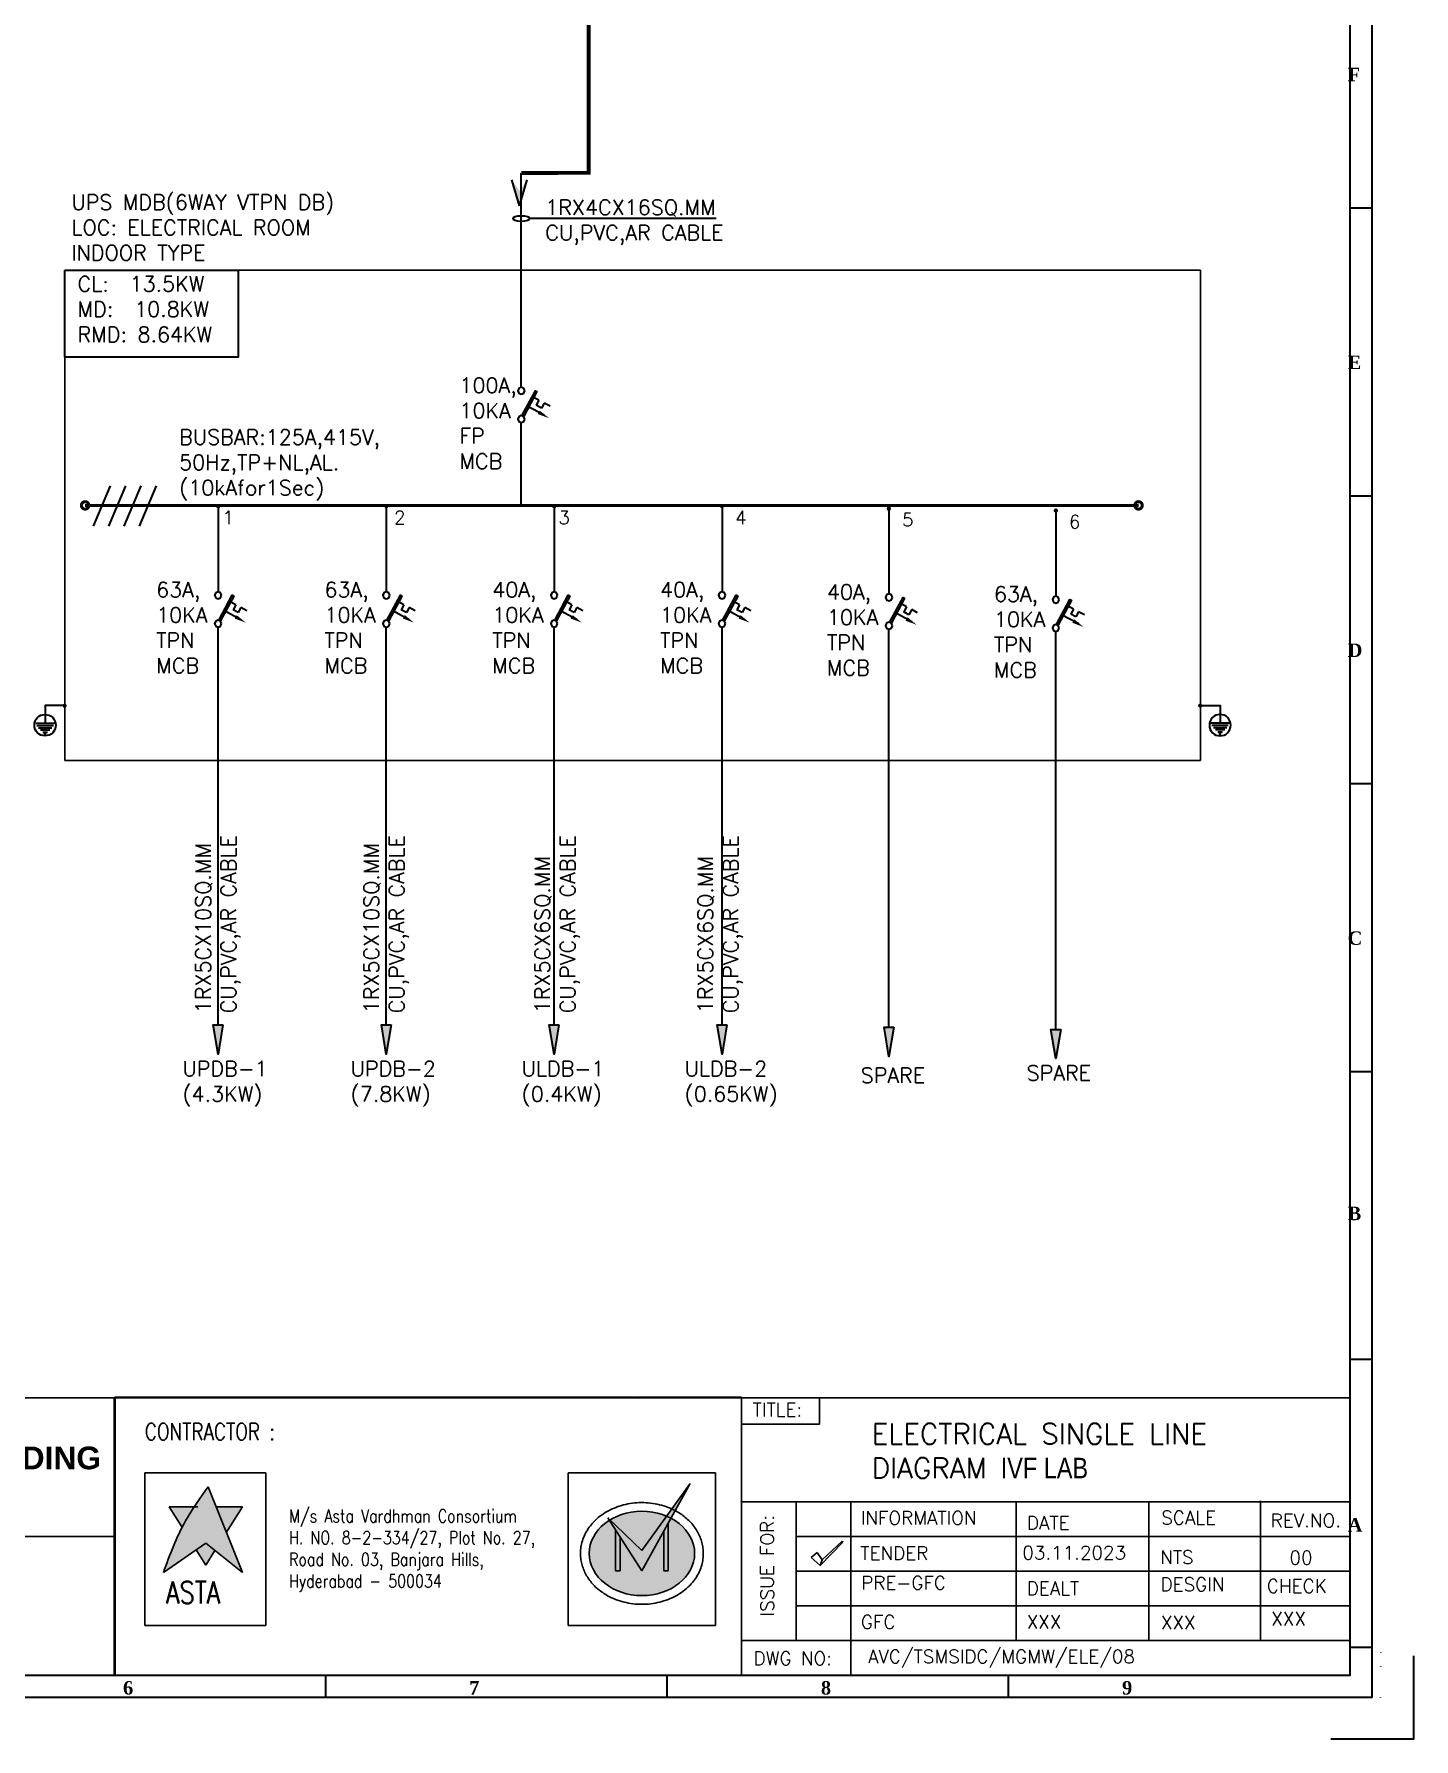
# Model space of a CAD drawing. Header units: millimetres. Extents: x -75054 to -34654, y 1338 to 43854.
# Drawn here: x -52072 to -34654, y 1338 to 22865 of the extents above; entities that cross this region are included whole.
import ezdxf

# ---------------------------------------------------------------- set-up
doc = ezdxf.new("R2010")
doc.units = ezdxf.units.MM
doc.linetypes.add('1', pattern=[0, 0, 0])
doc.linetypes.add('ACAD_ISO02W100', pattern=[15, 12, -3])
for name, color, linetype in [('LOGO', 250, '1'), ('TEXT', 7, 'Continuous'), ('TITLE', 7, 'Continuous')]:
    doc.layers.add(name, color=color, linetype=linetype)
doc.styles.add('ARIAL', font='simplex', dxfattribs={"width": 0.8})
doc.styles.get("Standard").update_dxf_attribs({"font": 'arial.ttf'})
doc.styles.add('style1', font='swisse.ttf', dxfattribs={"width": 0.8})
doc.styles.add('Times-Roman', font='times.ttf')

# ---------------------------------------------------------------- blocks, each defined once
blk = doc.blocks.new('EARTH')
h = blk.add_hatch(color=3)
h.dxf.hatch_style = 2
h.paths.add_polyline_path([(-0.11, 0.11), (-0.16, 0), (0, 0)])
h = blk.add_hatch(color=3)
h.dxf.hatch_style = 2
h.paths.add_polyline_path([(-0.16, 0), (-0.11, -0.11), (0, 0)])
h = blk.add_hatch(color=3)
h.dxf.hatch_style = 2
h.paths.add_polyline_path([(0, 0.16), (-0.11, 0.11), (0, 0)])
h = blk.add_hatch(color=3)
h.dxf.hatch_style = 2
h.paths.add_polyline_path([(-0.11, -0.11), (0, -0.16), (0, 0)])
h = blk.add_hatch(color=3)
h.dxf.hatch_style = 2
h.paths.add_polyline_path([(0.11, 0.11), (0, 0.16), (0, 0)])
h = blk.add_hatch(color=3)
h.dxf.hatch_style = 2
h.paths.add_polyline_path([(0.16, 0), (0.11, 0.11), (0, 0)])
h = blk.add_hatch(color=3)
h.dxf.hatch_style = 2
h.paths.add_polyline_path([(0, -0.16), (0.11, -0.11), (0, 0)])
h = blk.add_hatch(color=3)
h.dxf.hatch_style = 2
h.paths.add_polyline_path([(0.11, -0.11), (0.16, 0), (0, 0)])
at = {"color": 3, "lineweight": 35}
for points in [[(0, 0), (-2.58, 0), (-2.58, -2.31)], [(-3.81, -2.31), (-1.35, -2.31)], [(-3.66, -2.65), (-1.49, -2.65)], [(-3.45, -2.94), (-1.7, -2.94)], [(-3.2, -3.22), (-1.96, -3.22)], [(-2.89, -3.49), (-2.27, -3.49)], [(-2.73, -3.77), (-2.42, -3.77)]]:
    blk.add_lwpolyline(points, dxfattribs=at)
for points in [[(-0.11, 0.11), (-0.16, 0), (0, 0)], [(-0.16, 0), (-0.11, -0.11), (0, 0)], [(0, 0.16), (-0.11, 0.11), (0, 0)], [(-0.11, -0.11), (0, -0.16), (0, 0)], [(0.11, 0.11), (0, 0.16), (0, 0)], [(0.16, 0), (0.11, 0.11), (0, 0)], [(0, -0.16), (0.11, -0.11), (0, 0)], [(0.11, -0.11), (0.16, 0), (0, 0)]]:
    blk.add_lwpolyline(points, close=True, dxfattribs=at)
blk.add_circle((-2.58, -2.59), 1.41, dxfattribs=at)
blk = doc.blocks.new('DIRE')
h = blk.add_hatch(color=5)
h.dxf.hatch_style = 2
h.paths.add_polyline_path([(1024.19, 530.99), (1025.19, 529.51), (1025.19, 527.57)])
h = blk.add_hatch(color=5)
h.dxf.hatch_style = 2
h.paths.add_polyline_path([(1026.2, 530.99), (1025.19, 529.51), (1025.19, 527.57)])
at = {"color": 5, "lineweight": 35}
for points in [[(1025.19, 527.57), (1024.19, 530.99)], [(1025.19, 527.57), (1026.2, 530.99)]]:
    blk.add_lwpolyline(points, dxfattribs=at)
blk = doc.blocks.new('MCB')
h = blk.add_hatch(color=5)
h.dxf.hatch_style = 2
h.paths.add_polyline_path([(0.327519, -3.787175), (0.125871, -3.678484), (1.864995, -0.451908), (2.066642, -0.560599)])
h = blk.add_hatch(color=5)
h.dxf.hatch_style = 2
h.paths.add_polyline_path([(2.437518, -3.07654), (2.180872, -3.525626), (3.656506, -4.070985)])
at = {"color": 5, "lineweight": 35}
for points in [[(0.458187, -0.458188), (0.323991, -0.134196), (0, 0), (-0.323956, -0.134196), (-0.458188, -0.458188), (-0.323956, -0.782143), (0, -0.91634), (0.323991, -0.782143)], [(0.327519, -3.787175), (0.125871, -3.678484), (1.864995, -0.451908), (2.066642, -0.560599)], [(0.458187, -4.19354), (0.323991, -3.869584), (0, -3.735387), (-0.323956, -3.869584), (-0.458188, -4.19354), (-0.323956, -4.517531), (0, -4.651728), (0.323991, -4.517531)]]:
    blk.add_lwpolyline(points, close=True, dxfattribs=at)
for points in [[(2.316268, -1.713724), (1.429279, -1.235604)], [(2.318561, -1.708891), (1.964125, -2.366504)], [(3.000092, -2.06883), (2.642552, -2.732193)], [(3.784988, -2.491916), (3.000092, -2.06883)], [(3.011593, -3.677496), (0.763834, -2.465952)], [(2.642552, -2.732193), (1.964125, -2.366504)]]:
    blk.add_lwpolyline(points, dxfattribs=at)
blk = doc.blocks.new('LOGO2')
at = {"color": 153, "lineweight": 35}
for points in [[(-657.85, 501.65), (-657.85, -182.45), (-8.66, -182.45), (-8.66, 501.65)], [(-653.23, 497.02), (-653.23, -177.82), (-13.29, -177.82), (-13.29, 497.02)]]:
    blk.add_lwpolyline(points, close=True, dxfattribs=at)
for points in [[(-13.29, 127.85), (-8.66, 127.85)], [(-13.29, 67.88), (-8.66, 67.88)], [(-13.29, 7.91), (-8.66, 7.91)], [(-13.29, -52.06), (-8.66, -52.06)], [(-13.29, -112.02), (-8.66, -112.02)], [(-17.33, -191.12), (0, -191.12), (0, -173.79)], [(-13.29, -171.99), (-8.66, -171.99)], [(-226.6, -182.45), (-226.6, -177.82)], [(-155.5, -182.45), (-155.5, -177.82)], [(-84.4, -182.45), (-84.4, -177.82)]]:
    blk.add_lwpolyline(points, dxfattribs=at)
at = {"layer": 'TITLE', "color": 153}
for p, q in [((-6.88, -173.14), (-6.88, -173.06)), ((-6.96, -176.11), (-6.96, -176.03)), ((-6.88, -176.11), (-6.88, -176.03)), ((-13.29, -177.82), (-653.23, -177.82)), ((-6.96, -182.56), (-6.96, -182.47))]:
    blk.add_line(p, q, dxfattribs=at)
at = {"layer": 'TITLE', "color": 153, "char_height": 2.8008, "width": 8.5079, "attachment_point": 1}
for s, insert in [('{\\Fromans|c0; \\fTimes New Roman|b1|i0|c0|p18;F}', (-15.71, 157.03)), ('{\\Fromans|c0; \\fTimes New Roman|b1|i0|c0|p18;E}', (-15.71, 97.06)), ('{\\Fromans|c0; \\fTimes New Roman|b1|i0|c0|p18;D}', (-15.71, 37.09)), ('{\\Fromans|c0; \\fTimes New Roman|b1|i0|c0|p18;C}', (-15.71, -22.88)), ('{\\Fromans|c0; \\fTimes New Roman|b1|i0|c0|p18;B}', (-15.71, -80.24)), ('{\\Fromans|c0; \\fTimes New Roman|b1|i0|c0|p18;A}', (-15.71, -145.12)), ('{\\fTimes New Roman|b1|i0|c0|p18; 6}', (-269.9, -179.07)), ('{\\fTimes New Roman|b1|i0|c0|p18; 7}', (-197.81, -179.07)), ('{\\fTimes New Roman|b1|i0|c0|p18;8}', (-123.5, -179.07)), ('{\\fTimes New Roman|b1|i0|c0|p18;9}', (-60.78, -179.07))]:
    blk.add_mtext(s, dxfattribs=dict(at, insert=insert))
blk = doc.blocks.new('IVF-CONTRACTOR')
at = {"layer": 'LOGO', "lineweight": -3, "true_color": 0x293189}
h = blk.add_hatch(color=177, dxfattribs=at)
h.dxf.hatch_style = 1
edge = h.paths.add_edge_path()
edge.add_spline(control_points=[(3037286, -1386527), (3037185, -1386667), (3036944, -1387001), (3036801, -1387388), (3036719, -1387609)], knot_values=[0, 0, 0, 0, 519.520055, 1226.818077, 1226.818077, 1226.818077, 1226.818077], degree=3, periodic=0)
edge.add_line((3036719, -1387609), (3037255, -1387240))
edge.add_line((3037255, -1387240), (3037717, -1387609))
edge.add_line((3037717, -1387609), (3037286, -1386527))
at = {"layer": 'LOGO', "true_color": 0xed1f24}
h = blk.add_hatch(color=240, dxfattribs=at)
h.dxf.hatch_style = 1
edge = h.paths.add_edge_path()
edge.add_line((3042760, -1387590), (3043125, -1386925))
edge.add_ellipse((3042760, -1387369), major_axis=(-665, 0), ratio=0.800236, start_angle=-123.3804, end_angle=-117.8517)
edge.add_line((3043070, -1386899), (3042760, -1387331))
edge.add_line((3042760, -1387331), (3042356, -1386946))
edge.add_ellipse((3042760, -1387369), major_axis=(-665, 0), ratio=0.800236, start_angle=-52.6357, end_angle=-51.8324)
edge.add_line((3042349, -1386951), (3042760, -1387590))
edge = h.paths.add_edge_path()
edge.add_spline(control_points=[(3043179, -1386828), (3043165, -1386821), (3043150, -1386814), (3043136, -1386807)], knot_values=[-2.156071, -2.156071, -2.156071, -2.156071, -2.090953, -2.090953, -2.090953, -2.090953], degree=3, periodic=0)
edge.add_line((3043136, -1386807), (3043070, -1386899))
edge.add_ellipse((3042760, -1387369), major_axis=(-665, 0), ratio=0.800236, start_angle=-123.3804, end_angle=-117.8517, ccw=False)
edge.add_line((3043125, -1386925), (3043179, -1386828))
edge = h.paths.add_edge_path()
edge.add_line((3043367, -1386486), (3043136, -1386807))
edge.add_spline(control_points=[(3043136, -1386807), (3043150, -1386814), (3043165, -1386821), (3043179, -1386828)], knot_values=[-2.156071, -2.156071, -2.156071, -2.156071, -2.090953, -2.090953, -2.090953, -2.090953], degree=3, periodic=0)
edge.add_line((3043179, -1386828), (3043367, -1386486))
at = {"layer": 'LOGO', "lineweight": -3, "true_color": 0xc7c8ca}
h = blk.add_hatch(color=9, dxfattribs=at)
h.dxf.hatch_style = 1
edge = h.paths.add_edge_path()
edge.add_spline(control_points=[(3036953, -1387033), (3036967, -1387008), (3037022, -1386919), (3037088, -1386836), (3037139, -1386779)], knot_values=[3356.588859, 3356.588859, 3356.588859, 3356.588859, 3831.174934, 5081.098827, 5081.098827, 5081.098827, 5081.098827], degree=3, periodic=0)
edge.add_line((3037139, -1386779), (3036793, -1386779))
edge.add_line((3036793, -1386779), (3036953, -1387033))
h.paths.add_polyline_path([(3037717, -1386779), (3037386, -1386779), (3037515, -1387102)])
h.paths.add_polyline_path([(3037370, -1387332), (3037255, -1387240), (3037134, -1387323), (3037255, -1387517)])
at = {"layer": 'LOGO', "true_color": 0x139b48}
h = blk.add_hatch(color=114, dxfattribs=at)
h.dxf.hatch_style = 1
edge = h.paths.add_edge_path()
edge.add_ellipse((3042760, -1387369), major_axis=(-665, 0), ratio=0.800236, start_angle=-51.8324, end_angle=236.6196)
edge.add_line((3043125, -1386925), (3043091, -1386988))
edge.add_line((3043091, -1386988), (3043091, -1387590))
edge.add_line((3043091, -1387590), (3043036, -1387590))
edge.add_line((3043036, -1387590), (3043036, -1387088))
edge.add_line((3043036, -1387088), (3042760, -1387590))
edge.add_line((3042760, -1387590), (3042484, -1387160))
edge.add_line((3042484, -1387160), (3042484, -1387590))
edge.add_line((3042484, -1387590), (3042428, -1387590))
edge.add_line((3042428, -1387590), (3042428, -1387075))
edge.add_line((3042428, -1387075), (3042349, -1386951))
edge = h.paths.add_edge_path()
edge.add_ellipse((3042760, -1387369), major_axis=(-665, 0), ratio=0.800236, start_angle=-117.8517, end_angle=-52.6357)
edge.add_line((3042356, -1386946), (3042760, -1387331))
edge.add_line((3042760, -1387331), (3043070, -1386899))
at = {"layer": 'LOGO', "true_color": 0xed1f24}
h = blk.add_hatch(color=240, dxfattribs=at)
h.dxf.hatch_style = 1
edge = h.paths.add_edge_path()
edge.add_line((3042329, -1386921), (3042349, -1386951))
edge.add_ellipse((3042760, -1387369), major_axis=(-665, 0), ratio=0.800236, start_angle=-52.6357, end_angle=-51.8324, ccw=False)
edge.add_line((3042356, -1386946), (3042329, -1386921))
at = {"layer": 'LOGO', "true_color": 0x000000}
h = blk.add_hatch(color=18, dxfattribs=at)
h.dxf.hatch_style = 1
h.paths.add_polyline_path([(3042484, -1387160), (3042428, -1387075), (3042428, -1387590), (3042484, -1387590)])
h.paths.add_polyline_path([(3043036, -1387590), (3043091, -1387590), (3043091, -1386988), (3043036, -1387088)])
at = {"layer": 'LOGO', "color": 18, "lineweight": -3, "true_color": 0x000000}
for p, q in [((3036484, -1386350), (3038013, -1386350)), ((3036484, -1388267), (3036484, -1386350)), ((3036485, -1386350), (3038009, -1386350)), ((3036485, -1388278), (3036485, -1386350)), ((3038013, -1386350), (3038013, -1388267)), ((3041829, -1386350), (3043688, -1386350)), ((3043688, -1386350), (3043688, -1388278)), ((3038011, -1388278), (3036483, -1388278))]:
    blk.add_line(p, q, dxfattribs=at)
at = {"layer": 'LOGO', "color": 18, "true_color": 0x000000}
for p, q in [((3036485, -1386350), (3038009, -1386350)), ((3036485, -1388278), (3036485, -1386350)), ((3036485, -1388278), (3036485, -1386350)), ((3036485, -1386350), (3038009, -1386350)), ((3038013, -1386350), (3038013, -1388278)), ((3041829, -1386350), (3043688, -1386350)), ((3041829, -1388278), (3041829, -1386350)), ((3042760, -1387590), (3043367, -1386486)), ((3042760, -1387331), (3043367, -1386486)), ((3043688, -1386350), (3043688, -1388278)), ((3042760, -1387590), (3042329, -1386921)), ((3042329, -1386921), (3042760, -1387331)), ((3042428, -1387075), (3042428, -1387590)), ((3042484, -1387590), (3042484, -1387160)), ((3043036, -1387088), (3043036, -1387590)), ((3043091, -1387590), (3043091, -1386988)), ((3042428, -1387590), (3042484, -1387590)), ((3043036, -1387590), (3043091, -1387590)), ((3038009, -1388278), (3036485, -1388278)), ((3043688, -1388278), (3041829, -1388278))]:
    blk.add_line(p, q, dxfattribs=at)
at = {"layer": 'LOGO', "color": 251, "lineweight": -3, "true_color": 0x636466}
for p, q in [((3037717, -1387609), (3037286, -1386527)), ((3036793, -1386779), (3037155, -1386779)), ((3036953, -1387033), (3036793, -1386779)), ((3037386, -1386779), (3037717, -1386779)), ((3037515, -1387102), (3037717, -1386779)), ((3036719, -1387609), (3037255, -1387240)), ((3037255, -1387517), (3037134, -1387323)), ((3037717, -1387609), (3037255, -1387240)), ((3037255, -1387517), (3037370, -1387332))]:
    blk.add_line(p, q, dxfattribs=at)
at = {"layer": 'LOGO', "color": 18, "true_color": 0x000000}
blk.add_ellipse((3042760, -1387369), major_axis=(-665, 0), ratio=0.800236, start_param=-3.141592653589793, end_param=3.141592653589793, dxfattribs=at)
at = {"layer": 'LOGO', "color": 251, "lineweight": -3, "true_color": 0x636466}
blk.add_spline([(3036719, -1387609), (3036998, -1386959), (3037286, -1386527)], degree=3, dxfattribs=at)
at = {"layer": 'LOGO', "color": 18, "true_color": 0x000000}
blk.add_open_spline([(3043535, -1387369), (3043535, -1387353), (3043534, -1387336), (3043530, -1387296), (3043527, -1387272), (3043516, -1387226), (3043509, -1387202), (3043492, -1387157), (3043483, -1387135), (3043460, -1387092), (3043448, -1387071), (3043420, -1387031), (3043405, -1387011), (3043372, -1386974), (3043355, -1386956), (3043318, -1386922), (3043298, -1386906), (3043258, -1386875), (3043236, -1386861), (3043183, -1386829), (3043150, -1386812), (3043081, -1386783), (3043045, -1386771), (3042972, -1386750), (3042935, -1386742), (3042860, -1386731), (3042821, -1386728), (3042745, -1386726), (3042706, -1386727), (3042630, -1386735), (3042593, -1386741), (3042518, -1386757), (3042482, -1386768), (3042412, -1386794), (3042377, -1386809), (3042312, -1386843), (3042280, -1386862), (3042221, -1386905), (3042194, -1386928), (3042147, -1386974), (3042127, -1386996), (3042091, -1387042), (3042074, -1387067), (3042045, -1387117), (3042033, -1387143), (3042012, -1387197), (3042003, -1387225), (3041992, -1387276), (3041988, -1387299), (3041984, -1387347), (3041984, -1387371), (3041986, -1387418), (3041989, -1387442), (3041997, -1387489), (3042003, -1387512), (3042018, -1387557), (3042026, -1387580), (3042047, -1387623), (3042058, -1387645), (3042084, -1387686), (3042098, -1387706), (3042129, -1387744), (3042145, -1387762), (3042180, -1387798), (3042199, -1387814), (3042238, -1387846), (3042259, -1387861), (3042311, -1387894), (3042343, -1387912), (3042409, -1387944), (3042444, -1387957), (3042515, -1387980), (3042552, -1387989), (3042626, -1388003), (3042664, -1388007), (3042740, -1388012), (3042778, -1388012), (3042854, -1388008), (3042892, -1388003), (3042966, -1387989), (3043003, -1387980), (3043074, -1387958), (3043109, -1387944), (3043175, -1387913), (3043208, -1387895), (3043268, -1387856), (3043297, -1387834), (3043351, -1387787), (3043376, -1387761), (3043416, -1387713), (3043432, -1387690), (3043462, -1387643), (3043475, -1387619), (3043497, -1387569), (3043507, -1387543), (3043522, -1387491), (3043527, -1387464), (3043533, -1387415), (3043535, -1387392), (3043535, -1387369)], degree=3, knots=[-3.141593, -3.141593, -3.141593, -3.141593, -3.06788, -3.06788, -2.960953, -2.960953, -2.854026, -2.854026, -2.747099, -2.747099, -2.640172, -2.640172, -2.533245, -2.533245, -2.426319, -2.426319, -2.319392, -2.319392, -2.212465, -2.212465, -2.059875, -2.059875, -1.907286, -1.907286, -1.754697, -1.754697, -1.602107, -1.602107, -1.449518, -1.449518, -1.296928, -1.296928, -1.144339, -1.144339, -0.99175, -0.99175, -0.83916, -0.83916, -0.686571, -0.686571, -0.558641, -0.558641, -0.43071, -0.43071, -0.30278, -0.30278, -0.17485, -0.17485, -0.068516, -0.068516, 0.037819, 0.037819, 0.144154, 0.144154, 0.250488, 0.250488, 0.356823, 0.356823, 0.463157, 0.463157, 0.569492, 0.569492, 0.675826, 0.675826, 0.782161, 0.782161, 0.888495, 0.888495, 1.039928, 1.039928, 1.191361, 1.191361, 1.342794, 1.342794, 1.494227, 1.494227, 1.64566, 1.64566, 1.797093, 1.797093, 1.948526, 1.948526, 2.099959, 2.099959, 2.251392, 2.251392, 2.402825, 2.402825, 2.554258, 2.554258, 2.675591, 2.675591, 2.796924, 2.796924, 2.918258, 2.918258, 3.039591, 3.039591, 3.141593, 3.141593, 3.141593, 3.141593], dxfattribs=at)
at = {"layer": 'LOGO', "lineweight": -3, "attachment_point": 1, "style": 'ARIAL'}
for s, width, gutter_width, insert, char_height in [('{\\C256;CONTRACTOR :}', 3919.85, 1060, (3036485, -1385725), 212.06), ('{\\C256;M/s Asta Vardhman Consortium\\PH. NO. 8-2-334/27, Plot No. 27, Road No. 03, Banjara Hills, Hyderabad - 500034}', 3696.75, 822, (3038306, -1386813), 164.38)]:
    blk.add_mtext_dynamic_manual_height_columns(s, width=width, gutter_width=gutter_width, heights=[0], dxfattribs=dict(at, insert=insert, char_height=char_height))
at = {"layer": 'LOGO', "color": 18, "lineweight": 100, "true_color": 0x000000, "insert": (3036754, -1387723), "char_height": 276.9, "attachment_point": 1, "style": 'ARIAL'}
blk.add_mtext_dynamic_manual_height_columns('ASTA', width=997.56, gutter_width=254, heights=[0], dxfattribs=at)

msp = doc.modelspace()

# ---------------------------------------------------------------- hatches: boundary and pattern name
h = msp.add_hatch(color=0)
h.dxf.hatch_style = 2
h.paths.add_polyline_path([(-49761, 16913), (-49765, 16901), (-49750, 16901)])
h = msp.add_hatch(color=0)
h.dxf.hatch_style = 2
h.paths.add_polyline_path([(-49765, 16901), (-49761, 16890), (-49750, 16901)])
h = msp.add_hatch(color=0)
h.dxf.hatch_style = 2
h.paths.add_polyline_path([(-49749, 16917), (-49761, 16913), (-49750, 16901)])
h = msp.add_hatch(color=0)
h.dxf.hatch_style = 2
h.paths.add_polyline_path([(-49761, 16890), (-49749, 16885), (-49749, 16901)])
h = msp.add_hatch(color=0)
h.dxf.hatch_style = 2
h.paths.add_polyline_path([(-49738, 16913), (-49749, 16917), (-49749, 16902)])
h = msp.add_hatch(color=0)
h.dxf.hatch_style = 2
h.paths.add_polyline_path([(-49733, 16901), (-49738, 16913), (-49749, 16901)])
h = msp.add_hatch(color=0)
h.dxf.hatch_style = 2
h.paths.add_polyline_path([(-49749, 16885), (-49738, 16890), (-49749, 16901)])
h = msp.add_hatch(color=0)
h.dxf.hatch_style = 2
h.paths.add_polyline_path([(-49738, 16890), (-49733, 16901), (-49749, 16901)])
h = msp.add_hatch(color=0)
h.dxf.hatch_style = 2
h.paths.add_polyline_path([(-47638, 16913), (-47642, 16901), (-47626, 16901)])
h = msp.add_hatch(color=0)
h.dxf.hatch_style = 2
h.paths.add_polyline_path([(-47642, 16901), (-47638, 16890), (-47626, 16901)])
h = msp.add_hatch(color=0)
h.dxf.hatch_style = 2
h.paths.add_polyline_path([(-47626, 16917), (-47638, 16913), (-47626, 16901)])
h = msp.add_hatch(color=0)
h.dxf.hatch_style = 2
h.paths.add_polyline_path([(-47638, 16890), (-47626, 16885), (-47626, 16901)])
h = msp.add_hatch(color=0)
h.dxf.hatch_style = 2
h.paths.add_polyline_path([(-47615, 16913), (-47626, 16917), (-47626, 16902)])
h = msp.add_hatch(color=0)
h.dxf.hatch_style = 2
h.paths.add_polyline_path([(-47610, 16901), (-47615, 16913), (-47626, 16901)])
h = msp.add_hatch(color=0)
h.dxf.hatch_style = 2
h.paths.add_polyline_path([(-47626, 16885), (-47615, 16890), (-47626, 16901)])
h = msp.add_hatch(color=0)
h.dxf.hatch_style = 2
h.paths.add_polyline_path([(-47615, 16890), (-47610, 16901), (-47626, 16901)])
h = msp.add_hatch(color=0)
h.dxf.hatch_style = 2
h.paths.add_polyline_path([(-45518, 16913), (-45523, 16901), (-45507, 16901)])
h = msp.add_hatch(color=0)
h.dxf.hatch_style = 2
h.paths.add_polyline_path([(-45523, 16901), (-45518, 16890), (-45507, 16901)])
h = msp.add_hatch(color=0)
h.dxf.hatch_style = 2
h.paths.add_polyline_path([(-45507, 16917), (-45518, 16913), (-45507, 16901)])
h = msp.add_hatch(color=0)
h.dxf.hatch_style = 2
h.paths.add_polyline_path([(-45518, 16890), (-45507, 16885), (-45507, 16901)])
h = msp.add_hatch(color=0)
h.dxf.hatch_style = 2
h.paths.add_polyline_path([(-45496, 16913), (-45507, 16917), (-45507, 16902)])
h = msp.add_hatch(color=0)
h.dxf.hatch_style = 2
h.paths.add_polyline_path([(-45491, 16901), (-45496, 16913), (-45507, 16901)])
h = msp.add_hatch(color=0)
h.dxf.hatch_style = 2
h.paths.add_polyline_path([(-45507, 16885), (-45496, 16890), (-45507, 16901)])
h = msp.add_hatch(color=0)
h.dxf.hatch_style = 2
h.paths.add_polyline_path([(-45496, 16890), (-45491, 16901), (-45507, 16901)])
h = msp.add_hatch(color=0)
h.dxf.hatch_style = 2
h.paths.add_polyline_path([(-43400, 16913), (-43405, 16901), (-43389, 16901)])
h = msp.add_hatch(color=0)
h.dxf.hatch_style = 2
h.paths.add_polyline_path([(-43405, 16901), (-43400, 16890), (-43389, 16901)])
h = msp.add_hatch(color=0)
h.dxf.hatch_style = 2
h.paths.add_polyline_path([(-43388, 16917), (-43400, 16913), (-43389, 16901)])
h = msp.add_hatch(color=0)
h.dxf.hatch_style = 2
h.paths.add_polyline_path([(-43400, 16890), (-43388, 16885), (-43388, 16901)])
h = msp.add_hatch(color=0)
h.dxf.hatch_style = 2
h.paths.add_polyline_path([(-43377, 16913), (-43388, 16917), (-43388, 16902)])
h = msp.add_hatch(color=0)
h.dxf.hatch_style = 2
h.paths.add_polyline_path([(-43372, 16901), (-43377, 16913), (-43388, 16901)])
h = msp.add_hatch(color=0)
h.dxf.hatch_style = 2
h.paths.add_polyline_path([(-43388, 16885), (-43377, 16890), (-43388, 16901)])
h = msp.add_hatch(color=0)
h.dxf.hatch_style = 2
h.paths.add_polyline_path([(-43377, 16890), (-43372, 16901), (-43388, 16901)])
h = msp.add_hatch(color=0)
h.dxf.hatch_style = 2
h.paths.add_polyline_path([(-41293, 16885), (-41297, 16874), (-41282, 16874)])
h = msp.add_hatch(color=0)
h.dxf.hatch_style = 2
h.paths.add_polyline_path([(-41297, 16874), (-41293, 16863), (-41282, 16874)])
h = msp.add_hatch(color=0)
h.dxf.hatch_style = 2
h.paths.add_polyline_path([(-41281, 16890), (-41293, 16885), (-41282, 16874)])
h = msp.add_hatch(color=0)
h.dxf.hatch_style = 2
h.paths.add_polyline_path([(-41293, 16863), (-41281, 16858), (-41281, 16874)])
h = msp.add_hatch(color=0)
h.dxf.hatch_style = 2
h.paths.add_polyline_path([(-41270, 16885), (-41281, 16890), (-41281, 16874)])
h = msp.add_hatch(color=0)
h.dxf.hatch_style = 2
h.paths.add_polyline_path([(-41265, 16874), (-41270, 16885), (-41281, 16874)])
h = msp.add_hatch(color=0)
h.dxf.hatch_style = 2
h.paths.add_polyline_path([(-41281, 16858), (-41270, 16863), (-41281, 16874)])
h = msp.add_hatch(color=0)
h.dxf.hatch_style = 2
h.paths.add_polyline_path([(-41270, 16863), (-41265, 16874), (-41281, 16874)])
h = msp.add_hatch(color=0)
h.dxf.hatch_style = 2
h.paths.add_polyline_path([(-39186, 16858), (-39190, 16847), (-39174, 16847)])
h = msp.add_hatch(color=0)
h.dxf.hatch_style = 2
h.paths.add_polyline_path([(-39190, 16847), (-39186, 16835), (-39174, 16846)])
h = msp.add_hatch(color=0)
h.dxf.hatch_style = 2
h.paths.add_polyline_path([(-39174, 16863), (-39186, 16858), (-39174, 16847)])
h = msp.add_hatch(color=0)
h.dxf.hatch_style = 2
h.paths.add_polyline_path([(-39186, 16835), (-39174, 16830), (-39174, 16846)])
h = msp.add_hatch(color=0)
h.dxf.hatch_style = 2
h.paths.add_polyline_path([(-39163, 16858), (-39174, 16863), (-39174, 16847)])
h = msp.add_hatch(color=0)
h.dxf.hatch_style = 2
h.paths.add_polyline_path([(-39158, 16847), (-39163, 16858), (-39174, 16847)])
h = msp.add_hatch(color=0)
h.dxf.hatch_style = 2
h.paths.add_polyline_path([(-39163, 16835), (-39158, 16847), (-39174, 16847)])
h = msp.add_hatch(color=0)
h.dxf.hatch_style = 2
h.paths.add_polyline_path([(-39174, 16830), (-39163, 16835), (-39174, 16846)])
h = msp.add_hatch(color=5)
h.dxf.hatch_style = 2
h.paths.add_polyline_path([(-49688, 10353), (-49749, 9985), (-49811, 10353)])
h = msp.add_hatch(color=5)
h.dxf.hatch_style = 2
h.paths.add_polyline_path([(-47565, 10353), (-47626, 9985), (-47688, 10353)])
h = msp.add_hatch(color=5)
h.dxf.hatch_style = 2
h.paths.add_polyline_path([(-45446, 10353), (-45507, 9985), (-45568, 10353)])
h = msp.add_hatch(color=5)
h.dxf.hatch_style = 2
h.paths.add_polyline_path([(-43327, 10353), (-43388, 9985), (-43450, 10353)])
h = msp.add_hatch(color=5)
h.dxf.hatch_style = 2
h.paths.add_polyline_path([(-41220, 10325), (-41281, 9957), (-41343, 10325)])
h = msp.add_hatch(color=5)
h.dxf.hatch_style = 2
h.paths.add_polyline_path([(-39113, 10298), (-39174, 9930), (-39236, 10298)])

# ---------------------------------------------------------------- linework, layer by layer
at = {"color": 5, "lineweight": 35}
msp.add_line((-45922, 18405), (-45922, 21111), dxfattribs=at)
at = {"color": 3, "const_width": 47.9}
msp.add_lwpolyline([(-45071, 31130), (-45071, 21113), (-45922, 21111)], dxfattribs=at)
at = {"color": 5, "lineweight": 35}
for points in [[(-44290, 20536), (-45813, 20536)], [(-43460, 20536), (-45813, 20536)], [(-45922, 16914), (-45922, 17959)], [(-50725, 17161), (-50939, 16652)], [(-49749, 16901), (-49749, 15819)], [(-47626, 16901), (-47626, 15819)], [(-45507, 16901), (-45507, 15819)], [(-43388, 16901), (-43388, 15819)], [(-41281, 16874), (-41281, 15791)], [(-39174, 16847), (-39174, 15764)], [(-49749, 10353), (-49749, 15378)], [(-47626, 10353), (-47626, 15378)], [(-45507, 10353), (-45507, 15378)], [(-43388, 10353), (-43388, 15378)], [(-41281, 10325), (-41281, 15350)], [(-39174, 10298), (-39174, 15323)]]:
    msp.add_lwpolyline(points, dxfattribs=at)
at = {"color": 5, "linetype": 'ACAD_ISO02W100', "ltscale": 0.2}
msp.add_lwpolyline([(-51686, 19886), (-37348, 19886), (-37348, 13693), (-51686, 13693)], close=True, dxfattribs=at)
at = {"color": 0, "lineweight": 35}
for points in [[(-51686, 19886), (-49496, 19886), (-49496, 18785), (-51686, 18785)], [(-49761, 16913), (-49765, 16901), (-49750, 16901)], [(-49765, 16901), (-49761, 16890), (-49750, 16901)], [(-49749, 16917), (-49761, 16913), (-49750, 16901)], [(-49761, 16890), (-49749, 16885), (-49749, 16901)], [(-49738, 16913), (-49749, 16917), (-49749, 16902)], [(-49733, 16901), (-49738, 16913), (-49749, 16901)], [(-49749, 16885), (-49738, 16890), (-49749, 16901)], [(-49738, 16890), (-49733, 16901), (-49749, 16901)], [(-47638, 16913), (-47642, 16901), (-47626, 16901)], [(-47642, 16901), (-47638, 16890), (-47626, 16901)], [(-47626, 16917), (-47638, 16913), (-47626, 16901)], [(-47638, 16890), (-47626, 16885), (-47626, 16901)], [(-47615, 16913), (-47626, 16917), (-47626, 16902)], [(-47610, 16901), (-47615, 16913), (-47626, 16901)], [(-47626, 16885), (-47615, 16890), (-47626, 16901)], [(-47615, 16890), (-47610, 16901), (-47626, 16901)], [(-45518, 16913), (-45523, 16901), (-45507, 16901)], [(-45523, 16901), (-45518, 16890), (-45507, 16901)], [(-45507, 16917), (-45518, 16913), (-45507, 16901)], [(-45518, 16890), (-45507, 16885), (-45507, 16901)], [(-45496, 16913), (-45507, 16917), (-45507, 16902)], [(-45491, 16901), (-45496, 16913), (-45507, 16901)], [(-45507, 16885), (-45496, 16890), (-45507, 16901)], [(-45496, 16890), (-45491, 16901), (-45507, 16901)], [(-43400, 16913), (-43405, 16901), (-43389, 16901)], [(-43405, 16901), (-43400, 16890), (-43389, 16901)], [(-43388, 16917), (-43400, 16913), (-43389, 16901)], [(-43400, 16890), (-43388, 16885), (-43388, 16901)], [(-43377, 16913), (-43388, 16917), (-43388, 16902)], [(-43372, 16901), (-43377, 16913), (-43388, 16901)], [(-43388, 16885), (-43377, 16890), (-43388, 16901)], [(-43377, 16890), (-43372, 16901), (-43388, 16901)], [(-41293, 16885), (-41297, 16874), (-41282, 16874)], [(-41297, 16874), (-41293, 16863), (-41282, 16874)], [(-41281, 16890), (-41293, 16885), (-41282, 16874)], [(-41293, 16863), (-41281, 16858), (-41281, 16874)], [(-41270, 16885), (-41281, 16890), (-41281, 16874)], [(-41265, 16874), (-41270, 16885), (-41281, 16874)], [(-41281, 16858), (-41270, 16863), (-41281, 16874)], [(-41270, 16863), (-41265, 16874), (-41281, 16874)], [(-39186, 16858), (-39190, 16847), (-39174, 16847)], [(-39190, 16847), (-39186, 16835), (-39174, 16846)], [(-39174, 16863), (-39186, 16858), (-39174, 16847)], [(-39186, 16835), (-39174, 16830), (-39174, 16846)], [(-39163, 16858), (-39174, 16863), (-39174, 16847)], [(-39158, 16847), (-39163, 16858), (-39174, 16847)], [(-39163, 16835), (-39158, 16847), (-39174, 16847)], [(-39174, 16830), (-39163, 16835), (-39174, 16846)]]:
    msp.add_lwpolyline(points, close=True, dxfattribs=at)
at = {"color": 1, "lineweight": 35}
msp.add_lwpolyline([(-51112, 17161), (-51326, 16652)], dxfattribs=at)
at = {"color": 107, "lineweight": 35}
msp.add_lwpolyline([(-50918, 17161), (-51133, 16652)], dxfattribs=at)
at = {"color": 0, "lineweight": 35}
msp.add_lwpolyline([(-50531, 17161), (-50745, 16652)], dxfattribs=at)
at = {"color": 5, "const_width": 38.3}
for points in [[(-51428, 16867, 1), (-51428, 16961, 1), (-51428, 16867, 1)], [(-38130, 16867, 1), (-38130, 16961, 1), (-38130, 16867, 1)]]:
    msp.add_lwpolyline(points, format="xyb", dxfattribs=at)
msp.add_lwpolyline([(-51428, 16914), (-38130, 16914)], dxfattribs=at)
at = {"color": 5, "lineweight": 35}
for points in [[(-49688, 10353), (-49749, 9985), (-49811, 10353)], [(-47565, 10353), (-47626, 9985), (-47688, 10353)], [(-45446, 10353), (-45507, 9985), (-45568, 10353)], [(-43327, 10353), (-43388, 9985), (-43450, 10353)], [(-41220, 10325), (-41281, 9957), (-41343, 10325)], [(-39113, 10298), (-39174, 9930), (-39236, 10298)]]:
    msp.add_lwpolyline(points, close=True, dxfattribs=at)
msp.add_ellipse((-45922, 20536), major_axis=(108, 0), ratio=0.328899, start_param=0, end_param=6.283185, dxfattribs=at)
msp.add_ellipse((-45922, 20536), major_axis=(108, 0), ratio=0.328899, start_param=0, end_param=6.283185, dxfattribs=at)
at = {"layer": 'TITLE', "color": 153}
for p, q in [((-74256, 5646), (-35467, 5646)), ((-74256, 5646), (-35467, 5646)), ((-58963, 5646), (-43144, 5646)), ((-51060, 5646), (-51047, 5646)), ((-51060, 2141), (-51060, 5646)), ((-51047, 5646), (-51060, 5646)), ((-51060, 5646), (-51060, 2141)), ((-51053, 5652), (-43144, 5652)), ((-51053, 5652), (-43144, 5652)), ((-51053, 5646), (-48185, 5646)), ((-51053, 5646), (-49682, 5646)), ((-51047, 5646), (-51047, 2141)), ((-51047, 2141), (-51047, 5646)), ((-44437, 5639), (-44450, 5652)), ((-44437, 5639), (-44450, 5652)), ((-44450, 5652), (-44436, 5639)), ((-44450, 5652), (-44436, 5639)), ((-43144, 2141), (-43144, 5646)), ((-43144, 5646), (-42158, 5646)), ((-43144, 5314), (-43144, 5646)), ((-42158, 5646), (-42158, 5314)), ((-42158, 5314), (-43144, 5314)), ((-43151, 4338), (-43137, 4325)), ((-43151, 4338), (-43137, 4325)), ((-43137, 4325), (-43151, 4338)), ((-43137, 4325), (-43151, 4338)), ((-43144, 4338), (-43144, 4325)), ((-43144, 4338), (-43144, 4325)), ((-43144, 4332), (-35467, 4332)), ((-42452, 4332), (-42452, 2579)), ((-41761, 2141), (-41761, 4332)), ((-39673, 2572), (-39673, 4324)), ((-38000, 2579), (-38000, 4332)), ((-36590, 2593), (-36590, 4345)), ((-58963, 3894), (-51053, 3894)), ((-51053, 3893), (-58963, 3893)), ((-42452, 3894), (-39494, 3894)), ((-39494, 3894), (-35467, 3894)), ((-42262, 3627), (-42189, 3694)), ((-42262, 3627), (-42189, 3694)), ((-42189, 3694), (-42122, 3599)), ((-42189, 3694), (-42122, 3599)), ((-41864, 3824), (-42147, 3529)), ((-41864, 3824), (-42147, 3529)), ((-42122, 3599), (-41873, 3833)), ((-42122, 3599), (-41873, 3833)), ((-41873, 3833), (-41864, 3824)), ((-41873, 3833), (-41864, 3824)), ((-42452, 3456), (-39494, 3456)), ((-42147, 3529), (-42262, 3627)), ((-42147, 3529), (-42262, 3627)), ((-42122, 3599), (-42147, 3529)), ((-42122, 3599), (-42147, 3529)), ((-42147, 3529), (-42122, 3599)), ((-42147, 3529), (-42122, 3599)), ((-39494, 3456), (-35467, 3456)), ((-42452, 3017), (-39494, 3017)), ((-39494, 3017), (-35467, 3017)), ((-43144, 2579), (-35467, 2579))]:
    msp.add_line(p, q, dxfattribs=at)

# ---------------------------------------------------------------- block references
for name, p, xscale, yscale, zscale in [('LOGO2', (-34654, 12922), 60.61278119612726, 60.61278119612726, 60.61278119612726), ('DIRE', (-144162, -29845), 95.8045316476506, 95.8045316476506, 95.8045316476506), ('MCB', (-45922, 18405), 95.8045316476506, 95.8045316476506, 95.8045316476506), ('MCB', (-49749, 15823), 95.8045316476506, 95.8045316476506, 95.8045316476506), ('MCB', (-47626, 15823), 95.8045316476506, 95.8045316476506, 95.8045316476506), ('MCB', (-45507, 15823), 95.8045316476506, 95.8045316476506, 95.8045316476506), ('MCB', (-43388, 15823), 95.8045316476506, 95.8045316476506, 95.8045316476506), ('MCB', (-41281, 15796), 95.8045316476506, 95.8045316476506, 95.8045316476506), ('MCB', (-39174, 15769), 95.8045316476506, 95.8045316476506, 95.8045316476506), ('EARTH', (-51686, 14387), 95.8045316476506, 95.8045316476506, 95.8045316476506), ('EARTH', (-37348, 14387), -95.8045316476506, 95.8045316476506, 95.8045316476506)]:
    msp.add_blockref(name, p, dxfattribs=dict(xscale=xscale, yscale=yscale, zscale=zscale))
at = {"color": 0}
msp.add_blockref('IVF-CONTRACTOR', (-3087159, 1391049), dxfattribs=at)

# ---------------------------------------------------------------- texts
at = {"layer": 'TEXT'}
for s, insert, char_height, width, attachment_point, style in [('{\\Fromans|c0;\\C1;UPS MDB(6WAY VTPN DB)\\PLOC: ELECTRICAL ROOM\\PINDOOR TYPE}', (-51601, 20838), 191.61, 4001.11, 1, 'Times-Roman'), ('\\A1;{\\Fromans.shx|c0;1RX4CX16SQ.MM \\PCU,PVC,AR CABLE}', (-45618, 20773), 191.61, 3613.22, 1, 'Times-Roman'), ('\\A1;{\\Fromans.shx|c0;\\C1;CL:  13.5KW\\PMD:  10.8KW\\PRMD: 8.64KW}', (-51523, 19807), 191.61, 3033.04, 1, 'Times-Roman'), ('\\A1;{\\Fromans.shx;100A,\\P10KA\\PFP\\PMCB}', (-46703, 18526), 191.61, 1374.26, 1, 'Times-Roman'), ('\\A1;{\\Fromans.shx;BUSBAR:125A,415V,\\P50Hz,TP+NL,AL.\\P(10kAfor1Sec)}', (-50240, 17872), 191.61, 3437.85, 1, 'Times-Roman'), ('\\A1;{\\Fromans.shx;63A,\\P10KA\\PTPN\\PMCB}', (-50531, 15945), 191.61, 1374.26, 1, 'Times-Roman'), ('\\A1;{\\Fromans.shx;63A,\\P10KA\\PTPN\\PMCB}', (-48407, 15945), 191.61, 1374.26, 1, 'Times-Roman'), ('\\A1;{\\Fromans.shx;40A,\\P10KA\\PTPN\\PMCB}', (-46288, 15945), 191.61, 1374.26, 1, 'Times-Roman'), ('\\A1;{\\Fromans.shx|c0;40A,\\P10KA\\PTPN\\PMCB}', (-44170, 15945), 191.61, 1374.26, 1, 'Times-Roman'), ('\\A1;{\\Fromans.shx|c0;40A,\\P10KA\\PTPN\\PMCB}', (-42063, 15917), 191.61, 1374.26, 1, 'Times-Roman'), ('\\A1;{\\Fromans.shx;63A,\\P10KA\\PTPN\\PMCB}', (-39955, 15890), 191.61, 1374.26, 1, 'Times-Roman'), ('\\A1;{\\Fromans.shx|c0;UPDB-1\\P(4.3KW)}', (-50199, 9897), 191.61, 1782.41, 1, 'Times-Roman'), ('\\A1;{\\Fromans.shx|c0;UPDB-2\\P(7.8KW)}', (-48076, 9897), 191.61, 1782.41, 1, 'Times-Roman'), ('\\A1;{\\Fromans.shx|c0;ULDB-1\\P(0.4KW)}', (-45917, 9897), 191.61, 1782.41, 1, 'Times-Roman'), ('\\A1;{\\Fromans.shx|c0;ULDB-2\\P(0.65KW)}', (-43860, 9897), 191.61, 1782.41, 1, 'Times-Roman'), ('\\A1;{\\Fromans.shx|c228;SPARE}', (-41637, 9814), 191.61, 1212.14, 1, 'Times-Roman'), ('\\A1;{\\Fromans.shx|c228;SPARE}', (-39542, 9843), 191.61, 1212.14, 1, 'Times-Roman'), ('{\\W1;\\fArial|b1|i0|c0|p34; IVF CENTER IN\\PMOTHER & CHILD HEALTH BUILDING  \\PAT MGM WARANGAL,}', (-54856, 4854), 286.93, 9049.4, 5, 'style1')]:
    msp.add_mtext(s, dxfattribs=dict(at, insert=insert, char_height=char_height, width=width, attachment_point=attachment_point, style=style))
at = {"layer": 'TEXT', "char_height": 191.61, "width": 23, "attachment_point": 1}
for s, insert in [('{\\Fromans|c0;\\H0.875x;1}', (-49694, 16845)), ('{\\Fromans|c0;\\H0.875x;2}', (-47528, 16845)), ('{\\Fromans|c0;\\H0.875x;3}', (-45453, 16845)), ('{\\Fromans|c0;\\H0.875x;4}', (-43222, 16845)), ('{\\Fromans|c0;\\H0.875x;5}', (-41115, 16818)), ('{\\Fromans|c0;\\H0.875x;6}', (-39008, 16790))]:
    msp.add_mtext(s, dxfattribs=dict(at, insert=insert))
at = {"layer": 'TEXT', "char_height": 191.61, "width": 3167.62, "attachment_point": 1, "rotation": 90, "style": 'Times-Roman'}
for s, insert in [('\\A1;{\\Fromans.shx|c0;1RX5CX10SQ.MM \\PCU,PVC,AR CABLE}', (-50034, 10501)), ('\\A1;{\\Fromans.shx|c0;1RX5CX10SQ.MM \\PCU,PVC,AR CABLE}', (-47910, 10501)), ('\\A1;{\\Fromans.shx|c0;1RX5CX6SQ.MM \\PCU,PVC,AR CABLE}', (-45752, 10501)), ('\\A1;{\\Fromans.shx|c0;1RX5CX6SQ.MM \\PCU,PVC,AR CABLE}', (-43695, 10501))]:
    msp.add_mtext(s, dxfattribs=dict(at, insert=insert))
at = {"layer": 'TITLE', "color": 153, "attachment_point": 1}
for s, insert, char_height, width in [('{\\Fromans.shx|c228;TITLE:}', (-43002, 5581), 169.76, 954.79), ('{\\Fromans.shx|c0;ELECTRICAL SINGLE LINE   \\PDIAGRAM \\Fswis721 bdcnoul bt.shx|c0;IVF LAB}', (-41500, 5319), 258.7, 7591.04), ('{\\Fromans.shx|c228;INFORMATION}', (-41637, 4214), 169.76, 1800.18), ('{\\Fromans.shx|c228;DATE}', (-39539, 4151), 169.76, 1399.89), ('{\\Fromans.shx|c228;SCALE}', (-37843, 4217), 169.76, 9488.8), ('{\\Fromans.shx|c228;REV.NO.}', (-36462, 4180), 169.76, 994.1), ('{\\Fromans.shx|c228;TENDER}', (-41642, 3768), 169.76, 1307.52), ('{\\Fromans.shx|c0;03.11.2023}', (-39597, 3774), 169.76, 1489.19), ('{\\Fromans.shx|c228;NTS}', (-37858, 3718), 169.76, 914.2), ('{\\Fromans|c0;00}', (-36224, 3712), 169.76, 602.55), ('{\\Fromans.shx|c228;PRE-GFC}', (-41631, 3394), 169.76, 1701.93), ('{\\Fromans.shx|c228;DEALT}', (-39541, 3325), 169.76, 1160.7), ('{\\Fromans.shx|c228;DESGIN}', (-37852, 3375), 169.76, 1102.12), ('{\\Fromans.shx|c228;CHECK}', (-36510, 3354), 169.76, 1202.93), ('{\\Fromans.shx|c228;GFC}', (-41635, 2900), 169.76, 954.8), ('{\\Fromans.shx|c228;XXX}', (-39543, 2901), 169.76, 941.05), ('{\\Fromans.shx|c228;XXX}', (-37848, 2893), 169.76, 1012.52), ('{\\Fromans.shx|c228;XXX}', (-36455, 2942), 169.76, 1099.44), ('{\\Fromans.shx|c228;DWG NO:}', (-42990, 2441), 169.76, 1159.16), ('{\\Fromans|c0;AVC/TSMSIDC/MGMW/ELE/08}', (-41544, 2464), 169.76, 1800.18)]:
    msp.add_mtext(s, dxfattribs=dict(at, insert=insert, char_height=char_height, width=width))
at = {"layer": 'TITLE', "color": 153, "insert": (-42902, 2886), "char_height": 169.76, "width": 2032.17, "attachment_point": 1, "rotation": 90}
msp.add_mtext('{\\Fromans.shx|c228;ISSUE FOR:}', dxfattribs=at)

doc.saveas('drawing.dxf')
